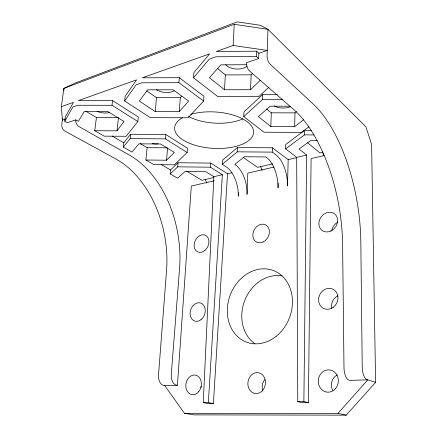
<?xml version="1.0" encoding="UTF-8"?>
<svg xmlns="http://www.w3.org/2000/svg" width="437" height="437" viewBox="0 0 437 437"><rect width="100%" height="100%" fill="white"/><g stroke="black" fill="none" stroke-linecap="round" stroke-linejoin="round"><path stroke-width="0.66" d="M324.172 155.583L311.095 158.582L308.413 402.652L303.873 401.614L306.643 155.042L299.039 149.001L311.062 140.37L317.043 140.408M306.643 155.042L296.696 157.364L285.661 148.848L285.716 144.521L304.567 130.341L311.281 130.373M285.661 148.848L304.502 134.88L304.567 130.341M290.195 106.207L270.219 106.18L258.338 116.624L270.836 126.561L294.691 126.67L294.97 112.877L296.543 111.599M278.151 183.076L278.041 187.844A24.641 12.012 78.2 0 0 266.352 157.238L265.958 156.949L244.37 156.752L234.8 164.443L235.21 164.716A23.915 12.553 77.9 0 1 247.036 194.328L247.817 173.09L273.961 167.092M222.291 164.296L222.493 160.171L237.46 147.537L272.453 147.804L288.18 159.642L287.486 185.872A24.865 11.925 78.7 0 0 276.031 154.911L272.273 152.12L237.258 151.83L222.291 164.296L226.251 166.868A23.707 12.618 77.3 0 1 238.28 196.164L238.389 192.772M270.836 126.561L271.273 112.817L266.625 108.982M308.981 126.812L301.546 132.406L264.003 132.209L243.764 116.581L262.347 99.592L262.522 94.709L277.331 94.703M62.54 118.793L61.77 124.567A5.08 3.436 68.4 0 0 64.862 131.067L115.712 158.877A96.315 66.511 79.1 0 1 166.557 270.361L158.511 375.077A9.139 5.703 89 0 0 163.553 385.412L164.744 385.647L184.496 413.326L338.003 413.353L367.801 379.857L349.742 380.37L348.781 380.075A10.898 4.517 84.9 0 1 343.985 367.708L342.603 244.338A116.411 54.27 79.2 0 0 293.609 109.441L249.396 70.832A6.162 2.824 73.3 0 1 246.331 62.715L258.649 58.585L258.857 53.281L256.612 51.2L216.288 51.484L233.129 45.486L267.242 50.424L258.857 53.281M258.649 58.585L256.399 56.526L256.612 51.2M246.561 64.731L220.849 64.856L209.41 77.726L224.52 89.738L250.538 89.711L251.166 74.836L252.597 73.4M272.273 152.12L272.453 147.804M243.764 116.581L243.972 111.894L262.522 94.709M227.519 173.779L213.398 403.553L208.323 403.602L203.249 402.668L213.868 176.695L205.428 171.512L185.239 171.282L177.635 178.203L170.222 173.959L170.55 169.955L178.045 162.755L210.721 163.088L227.519 173.779L232.025 172.73M237.258 151.83L237.46 147.537M233.129 45.486L234.232 24.308L267.974 29.345L365.873 126.73L371.608 144.445L375.607 382.397L346.208 415.15L194.312 414.882L184.496 413.326M224.52 89.738L225.339 74.929L217.593 68.538M213.398 403.553L208.345 402.614L222.362 174.713L210.388 167.185L177.739 166.836L170.222 173.959M85.892 111.26L96.413 117.515L94.725 130.723L104.203 136.153L126.211 136.284L137.863 121.535L138.3 116.979L112.544 100.581L78.458 100.565L136.606 79.856L125.157 96.26L124.66 101.023L150.317 117.657L188.074 117.777L203.631 101.067L203.948 96.244L179.301 77.699L142.358 77.808L209.596 53.866L193.848 72.711L193.487 77.775L217.91 96.626L258.797 96.621L268.979 87.149M164.744 385.647L177.422 385.287L191.319 186.042L214.228 180.787M145.876 160.013L153.928 164.623L174.374 164.836L187.14 152.513L187.446 148.269L165.776 134.47L130.603 134.268L123.775 142.823L123.321 147.1L131.99 152.06L138.971 143.849L160.669 144.008L174.336 152.404L166.579 160.215L145.876 160.013L147.127 147.673L140.195 143.549M177.739 166.836L178.045 162.755M203.631 101.067L178.913 82.697L179.301 77.699M179.252 111.67L188.675 101.062L173.107 89.798L147.701 89.831L139.321 101.034L155.261 111.615L179.252 111.67L180.323 97.653L181.606 96.156M166.579 160.215L167.579 147.832M187.14 152.513L165.415 138.857L165.776 134.47M210.388 167.185L210.721 163.088M155.261 111.615L156.49 97.653L146.69 90.896M123.321 147.1L130.171 138.633L130.603 134.268M94.725 130.723L117.029 130.838L118.432 117.586L96.413 117.515M137.863 121.535L112.025 105.295L112.544 100.581M117.029 130.838L124.026 121.481L107.808 111.511L84.341 111.462L78.327 121.333L75.781 119.875L67.331 122.704L64.763 121.262L65.353 116.755L73.46 102.345L61.393 106.639L62.365 120.104L65.452 119.055M61.393 106.639L63.84 88.411L75.432 82.943L237.269 21.85L260.638 25.351L267.974 29.345L267.056 55.767A6.287 2.759 74.2 0 0 270.055 64.086L313.176 104.006A118.542 52.855 79.8 0 1 360.82 241.645L362.213 366.982A11.067 4.375 85.2 0 0 366.867 379.551L375.607 382.397M64.763 121.262L72.859 107.01L77.868 105.251L112.025 105.295M124.66 101.023L136.115 84.805L141.878 82.784L178.913 82.697M193.487 77.775L209.263 59.132L215.965 56.777L256.399 56.526M250.538 89.711L260.195 80.348M294.691 126.67L303.715 119.64M234.232 24.308L63.84 88.411L63.966 90.415M213.868 176.695L222.362 174.713M288.18 159.642L296.636 157.67M213.835 177.531L201.981 180.284L186.763 171.238M272.715 163.837L257.601 167.349L243.169 157.402M322.522 152.256L319.868 152.874L307.528 142.691M203.249 402.668L208.345 402.614M296.696 157.364L297.766 401.679L303.873 401.614M308.413 402.652L302.344 402.712L297.766 401.679M225.339 74.929L251.166 74.836M156.49 97.653L180.323 97.653M262.347 99.592L282.63 99.598M271.273 112.817L294.97 112.877M304.502 134.88L313.935 134.929M130.171 138.633L165.415 138.857M147.127 147.673L166.896 147.826M177.422 385.287L176.242 385.046A9.259 5.654 89.3 0 1 171.271 374.569L179.563 268.438A97.762 66.2 79.8 0 0 129.385 155.075L78.84 126.501A5.162 3.43 69.5 0 1 75.781 119.875M338.003 413.353L346.208 415.15M112.238 136.131L123.775 142.823M161.28 164.574L170.55 169.955M205.259 179.465L206.756 183.125M260.479 166.191L262.124 170.468M322.539 151.989L323.822 155.692M242.841 118.924A39.051 19.386 3.4 0 1 188.555 116.482M290.889 106.486A11.078 5.528 0 0 1 274.436 105.934M174.155 90.847A11.335 5.807 6.2 0 1 156.43 89.667M190.882 114.308A39.554 18.223 3.4 0 1 252.815 128.331A39.554 18.223 3.4 0 1 205.303 147.537A39.554 18.223 3.4 0 1 182.721 117.608M331.814 308.478A10.346 9.281 -63.6 0 1 337.872 295.8M262.894 391.164A10.215 8.62 -80.7 0 1 264.877 379.513M201.009 387.608A9.658 7.62 -79.1 0 1 201.211 386.368M331.749 230.802A10.084 8.609 -52.4 0 1 337.828 222.16M332.612 390.339A10.849 9.827 -84 0 1 337.32 374.897M254.946 343.706A37.145 31.24 -69.2 0 1 244.878 300.153A37.145 31.24 -69.2 0 1 282.067 275.9M109.408 112.5A10.728 5.02 8.7 0 1 97.205 111.506M158.238 143.8A9.751 4.294 5.9 0 1 152.103 143.576M247.276 66.096A12.138 6.73 2.3 0 1 236.035 69.019A12.138 6.73 2.3 0 1 225.727 64.643M333.207 307.293A10.674 9.456 -64.7 0 0 333.038 289.267A10.674 9.456 -64.7 0 0 318.584 299.908A10.674 9.456 -64.7 0 0 333.207 307.293M201.08 319.649A9.483 7.358 -71.7 0 0 201.867 303.617A9.483 7.358 -71.7 0 0 190.1 312.903A9.483 7.358 -71.7 0 0 201.08 319.649M263.063 241.967A9.718 7.806 -61.1 0 0 267.122 225.929A9.718 7.806 -61.1 0 0 253.165 232.528A9.718 7.806 -61.1 0 0 263.063 241.967M262.735 390.23A10.521 8.756 -80.6 0 0 259.174 372.87A10.521 8.756 -80.6 0 0 248.101 386.117A10.521 8.756 -80.6 0 0 262.735 390.23M198.753 391.618A9.931 7.713 -79.2 0 0 196.076 375.268A9.931 7.713 -79.2 0 0 185.944 387.712A9.931 7.713 -79.2 0 0 198.753 391.618M204.855 250.45A9.161 6.959 -65.2 0 0 205.592 235.363A9.161 6.959 -65.2 0 0 194.148 244.889A9.161 6.959 -65.2 0 0 204.855 250.45M330.754 231.053A10.395 8.767 -53.9 0 0 334.808 214.048A10.395 8.767 -53.9 0 0 319.174 221.204A10.395 8.767 -53.9 0 0 330.754 231.053M335.479 388.657A11.193 10.024 -83.4 0 0 330.809 370.139A11.193 10.024 -83.4 0 0 318.639 384.309A11.193 10.024 -83.4 0 0 335.479 388.657M276.189 336.277A38.248 31.721 -69.7 0 0 276.14 271.765A38.248 31.721 -69.7 0 0 227.306 310.909A38.248 31.721 -69.7 0 0 276.189 336.277"/></g></svg>
